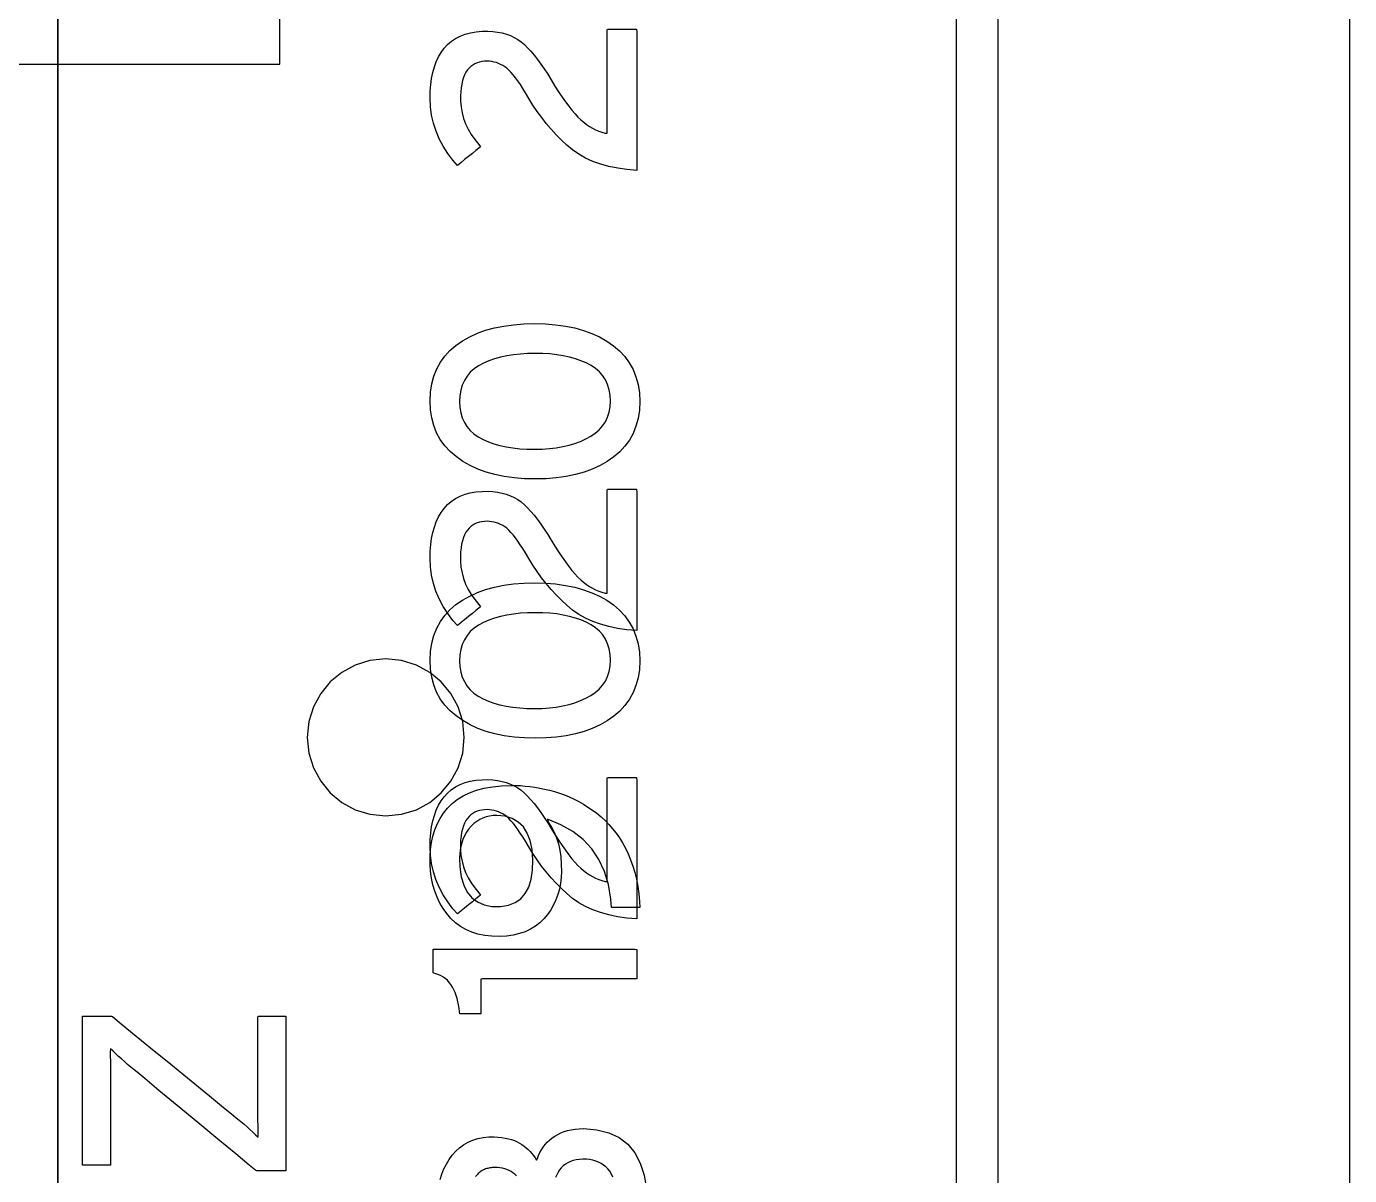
# Model space of a CAD drawing. Extents: x 1 to 47.7, y 0.2 to 33.5.
# Drawn here: x 35.927 to 36.559, y 12.885 to 13.434 of the extents above; entities that cross this region are included whole.
import ezdxf

# ---------------------------------------------------------------- set-up
doc = ezdxf.new("R2010")
doc.units = 0
doc.header["$MEASUREMENT"] = 0
for name, color, linetype in [('1_1__SCREW_TERMINAL_BLOCK_', 7, 'CONTINUOUS'), ('1_2__SCREW_TERMINAL_BLOCK_', 7, 'CONTINUOUS'), ('1_3__CONNECTORIZED_RELAY__', 7, 'CONTINUOUS'), ('1_4__CONNECTORIZED_RELAY__', 7, 'CONTINUOUS'), ('6_0____DWG', 7, 'CONTINUOUS')]:
    doc.layers.add(name, color=color, linetype=linetype)

msp = doc.modelspace()

# ---------------------------------------------------------------- linework, layer by layer
at = {"layer": '1_1__SCREW_TERMINAL_BLOCK_'}
for points in [[(36.39118, 12.06803), (36.39117, 12.21641), (36.39117, 12.3628), (36.39117, 12.50712), (36.39117, 12.64925), (36.39117, 12.7891), (36.39117, 12.92657), (36.39117, 13.06154), (36.39117, 13.19391), (36.39117, 13.32359), (36.39117, 13.45048), (36.39117, 13.51283), (36.39117, 13.57445), (36.39117, 13.63532), (36.39117, 13.69543), (36.39116, 13.75476), (36.39116, 13.81329), (36.39116, 13.87103), (36.39116, 13.92795), (36.39116, 13.98404), (36.39116, 14.03929), (36.39116, 14.09369), (36.39116, 14.14722), (36.39116, 14.19987)], [(36.37117, 14.19592), (36.37117, 14.15241), (36.37117, 14.10799), (36.37117, 14.06269), (36.37117, 14.0165), (36.37117, 13.96944), (36.37117, 13.92153), (36.37117, 13.87277), (36.37117, 13.82319), (36.37117, 13.77278), (36.37117, 13.72156), (36.37117, 13.66955), (36.37117, 13.61675), (36.37117, 13.56318), (36.37117, 13.50886), (36.37117, 13.45378), (36.37117, 13.34143), (36.37117, 13.22624), (36.37117, 13.1083), (36.37118, 12.9877), (36.37118, 12.86454)]]:
    msp.add_lwpolyline(points, dxfattribs=at)
for points in [[(36.16972, 13.16798), (36.17486, 13.16785), (36.17977, 13.16746), (36.18444, 13.16681), (36.18887, 13.1659), (36.19307, 13.16473), (36.19702, 13.1633), (36.20074, 13.16161), (36.20421, 13.15966), (36.20745, 13.15744), (36.21033, 13.15497), (36.21283, 13.15225), (36.21497, 13.14928), (36.21673, 13.14606), (36.21812, 13.1426), (36.21913, 13.13889), (36.21977, 13.13493), (36.22004, 13.13072), (36.21977, 13.12657), (36.21914, 13.12265), (36.21813, 13.11898), (36.21676, 13.11555), (36.21501, 13.11237), (36.2129, 13.10943), (36.21042, 13.10673), (36.20757, 13.10427), (36.20438, 13.10206), (36.20096, 13.10011), (36.19728, 13.09842), (36.19336, 13.09699), (36.18919, 13.09582), (36.18476, 13.09491), (36.18009, 13.09426), (36.17516, 13.09387), (36.16999, 13.09374), (36.16483, 13.09387), (36.15991, 13.09426), (36.15523, 13.09492), (36.15079, 13.09585), (36.14659, 13.09703), (36.14263, 13.09848), (36.13891, 13.10019), (36.13543, 13.10217), (36.13219, 13.10441), (36.1293, 13.10689), (36.12679, 13.10962), (36.12466, 13.11258), (36.12292, 13.11578), (36.12155, 13.11923), (36.12057, 13.12291), (36.11996, 13.12683), (36.11974, 13.131), (36.11998, 13.1352), (36.1206, 13.13915), (36.12159, 13.14285), (36.12295, 13.1463), (36.12468, 13.1495), (36.12678, 13.15244), (36.12924, 13.15514), (36.13208, 13.15759), (36.13527, 13.15978), (36.13871, 13.1617), (36.14239, 13.16336), (36.14633, 13.16477), (36.15051, 13.16593), (36.15494, 13.16683), (36.15962, 13.16747), (36.16454, 13.16785)], [(36.16999, 13.15375), (36.16637, 13.15368), (36.1629, 13.15346), (36.15959, 13.1531), (36.15643, 13.15259), (36.15342, 13.15194), (36.15057, 13.15113), (36.14787, 13.15019), (36.14532, 13.14909), (36.14294, 13.14783), (36.14083, 13.14637), (36.139, 13.14472), (36.13745, 13.14287), (36.13617, 13.14082), (36.13518, 13.13859), (36.13445, 13.13616), (36.13401, 13.13354), (36.13384, 13.13072), (36.13401, 13.12796), (36.13445, 13.12538), (36.13516, 13.12299), (36.13615, 13.12079), (36.13741, 13.11878), (36.13894, 13.11695), (36.14074, 13.11532), (36.14282, 13.11388), (36.14515, 13.11261), (36.14765, 13.1115), (36.15031, 13.11053), (36.15314, 13.10972), (36.15613, 13.10906), (36.15928, 13.10856), (36.1626, 13.10821), (36.16608, 13.10801), (36.16972, 13.10796), (36.17332, 13.10804), (36.17676, 13.10827), (36.18005, 13.10865), (36.18318, 13.10919), (36.18616, 13.10988), (36.18897, 13.11072), (36.19164, 13.11171), (36.19414, 13.11286), (36.19653, 13.11414), (36.19871, 13.1156), (36.2006, 13.11725), (36.2022, 13.11907), (36.20352, 13.12109), (36.20456, 13.12329), (36.2053, 13.12567), (36.20576, 13.12824), (36.20593, 13.131), (36.20576, 13.13381), (36.20531, 13.13642), (36.20457, 13.13884), (36.20356, 13.14106), (36.20226, 13.14309), (36.20067, 13.14491), (36.1988, 13.14655), (36.19666, 13.14798), (36.1943, 13.14921), (36.19182, 13.15028), (36.18918, 13.1512), (36.18638, 13.15198), (36.18342, 13.15262), (36.1803, 13.15312), (36.17702, 13.15347), (36.17359, 13.15368)], [(36.21848, 13.00741), (36.21382, 13.00781), (36.2094, 13.00844), (36.20521, 13.00931), (36.20126, 13.01042), (36.19756, 13.01177), (36.19409, 13.01335), (36.19085, 13.01516), (36.18786, 13.01722), (36.18511, 13.0195), (36.18251, 13.02194), (36.18002, 13.02448), (36.17761, 13.02711), (36.1753, 13.02985), (36.17308, 13.03269), (36.17095, 13.03563), (36.16892, 13.03867), (36.16698, 13.04182), (36.16537, 13.04456), (36.16411, 13.04659), (36.16289, 13.04846), (36.16171, 13.05017), (36.16057, 13.05171), (36.15947, 13.0531), (36.15841, 13.05432), (36.1574, 13.05538), (36.15642, 13.05628), (36.15546, 13.05699), (36.15448, 13.0576), (36.15348, 13.05813), (36.15247, 13.05858), (36.15143, 13.05895), (36.15038, 13.05924), (36.14932, 13.05945), (36.14823, 13.05958), (36.14712, 13.05962), (36.14582, 13.05958), (36.14456, 13.05944), (36.14336, 13.05918), (36.14223, 13.05883), (36.14117, 13.05836), (36.14018, 13.05779), (36.13926, 13.05712), (36.13841, 13.05634), (36.13762, 13.05545), (36.13689, 13.05439), (36.13625, 13.05319), (36.13569, 13.05184), (36.13523, 13.05036), (36.13485, 13.04873), (36.13457, 13.04696), (36.13437, 13.04505), (36.13427, 13.043), (36.13428, 13.04059), (36.13454, 13.03775), (36.13504, 13.03498), (36.13578, 13.03228), (36.13675, 13.02965), (36.13796, 13.02709), (36.13941, 13.02461), (36.1411, 13.0222), (36.14303, 13.01986), (36.14383, 13.01874), (36.14304, 13.01809), (36.14169, 13.01699), (36.13998, 13.0156), (36.13811, 13.01408), (36.13627, 13.01258), (36.13466, 13.01127), (36.13348, 13.01031), (36.13291, 13.00985), (36.13071, 13.0123), (36.12819, 13.01559), (36.126, 13.01899), (36.12414, 13.02252), (36.1226, 13.02617), (36.1214, 13.02995), (36.12051, 13.03384), (36.11996, 13.03786), (36.11974, 13.04201), (36.11982, 13.04532), (36.12007, 13.04847), (36.12048, 13.05144), (36.12106, 13.05426), (36.12181, 13.0569), (36.12272, 13.05938), (36.12379, 13.06169), (36.12503, 13.06384), (36.12645, 13.06581), (36.1281, 13.06758), (36.12992, 13.06914), (36.13192, 13.07048), (36.1341, 13.07161), (36.13646, 13.07252), (36.13899, 13.07321), (36.14171, 13.07368), (36.1446, 13.07394), (36.14737, 13.07397), (36.14974, 13.07384), (36.152, 13.07356), (36.15416, 13.07314), (36.1562, 13.07257), (36.15813, 13.07186), (36.15996, 13.07101), (36.16167, 13.07002), (36.16328, 13.06888), (36.16481, 13.06755), (36.16634, 13.06604), (36.1679, 13.06435), (36.16948, 13.0625), (36.17107, 13.06047), (36.17269, 13.05828), (36.17433, 13.05591), (36.17598, 13.05338), (36.17766, 13.05067), (36.17943, 13.04777), (36.18116, 13.04504), (36.18284, 13.04252), (36.18447, 13.0402), (36.18604, 13.03808), (36.18755, 13.03616), (36.18901, 13.03445), (36.19042, 13.03295), (36.19177, 13.03164), (36.19315, 13.03048), (36.19454, 13.02942), (36.19595, 13.02847), (36.19739, 13.02763), (36.19885, 13.02689), (36.20033, 13.02625), (36.20183, 13.02573), (36.20335, 13.0253), (36.20437, 13.02529), (36.20437, 13.02818), (36.20437, 13.03378), (36.20437, 13.04119), (36.20437, 13.04954), (36.20437, 13.05794), (36.20437, 13.0655), (36.20437, 13.07134), (36.20437, 13.07458), (36.20454, 13.07495), (36.20554, 13.07495), (36.20726, 13.07495), (36.20944, 13.07495), (36.21183, 13.07495), (36.21417, 13.07495), (36.21622, 13.07495), (36.21773, 13.07495), (36.21845, 13.07495), (36.21848, 13.07345), (36.21848, 13.06776), (36.21848, 13.05894), (36.21848, 13.04819), (36.21848, 13.0367), (36.21848, 13.02568), (36.21848, 13.01633), (36.21848, 13.00984)]]:
    msp.add_lwpolyline(points, close=True, dxfattribs=at)
at = {"layer": '1_2__SCREW_TERMINAL_BLOCK_'}
for points in [[(35.94187, 12.44902), (35.94187, 15.08261)], [(36.39118, 12.06803), (36.39117, 12.21641), (36.39117, 12.3628), (36.39117, 12.50712), (36.39117, 12.64925), (36.39117, 12.7891), (36.39117, 12.92657), (36.39117, 13.06154), (36.39117, 13.19391), (36.39117, 13.32359), (36.39117, 13.45048), (36.39117, 13.51283), (36.39117, 13.57445), (36.39117, 13.63532), (36.39117, 13.69543), (36.39116, 13.75476), (36.39116, 13.81329), (36.39116, 13.87103), (36.39116, 13.92795), (36.39116, 13.98404), (36.39116, 14.03929), (36.39116, 14.09369), (36.39116, 14.14722), (36.39116, 14.19987)], [(36.37117, 14.19592), (36.37117, 14.15241), (36.37117, 14.10799), (36.37117, 14.06269), (36.37117, 14.0165), (36.37117, 13.96944), (36.37117, 13.92153), (36.37117, 13.87277), (36.37117, 13.82319), (36.37117, 13.77278), (36.37117, 13.72156), (36.37117, 13.66955), (36.37117, 13.61675), (36.37117, 13.56318), (36.37117, 13.50886), (36.37117, 13.45378), (36.37117, 13.34143), (36.37117, 13.22624), (36.37117, 13.1083), (36.37118, 12.9877), (36.37118, 12.86454)]]:
    msp.add_lwpolyline(points, dxfattribs=at)
for points in [[(36.21849, 13.36506), (36.21383, 13.36546), (36.20941, 13.3661), (36.20522, 13.36698), (36.20128, 13.36808), (36.19757, 13.36943), (36.1941, 13.37101), (36.19087, 13.37282), (36.18787, 13.37487), (36.18512, 13.37716), (36.18253, 13.37959), (36.18003, 13.38213), (36.17762, 13.38477), (36.17531, 13.38751), (36.17309, 13.39035), (36.17097, 13.3933), (36.16894, 13.39634), (36.167, 13.39948), (36.16539, 13.40223), (36.16412, 13.40426), (36.1629, 13.40613), (36.16172, 13.40783), (36.16058, 13.40938), (36.15949, 13.41076), (36.15843, 13.41198), (36.15741, 13.41304), (36.15643, 13.41394), (36.15547, 13.41465), (36.15449, 13.41526), (36.15349, 13.41579), (36.15248, 13.41624), (36.15145, 13.4166), (36.1504, 13.41689), (36.14933, 13.4171), (36.14824, 13.41723), (36.14714, 13.41728), (36.14583, 13.41724), (36.14457, 13.41709), (36.14337, 13.41684), (36.14224, 13.41648), (36.14119, 13.41601), (36.1402, 13.41545), (36.13927, 13.41477), (36.13842, 13.41399), (36.13764, 13.4131), (36.1369, 13.41204), (36.13626, 13.41084), (36.13571, 13.4095), (36.13524, 13.40801), (36.13487, 13.40639), (36.13458, 13.40462), (36.13439, 13.40271), (36.13428, 13.40067), (36.1343, 13.39826), (36.13456, 13.39541), (36.13505, 13.39264), (36.13579, 13.38994), (36.13676, 13.38731), (36.13798, 13.38475), (36.13943, 13.38227), (36.14112, 13.37985), (36.14304, 13.37751), (36.14385, 13.37639), (36.14306, 13.37574), (36.14171, 13.37465), (36.14, 13.37326), (36.13813, 13.37174), (36.13629, 13.37025), (36.13468, 13.36894), (36.13349, 13.36797), (36.13293, 13.36752), (36.13072, 13.36997), (36.12821, 13.37325), (36.12602, 13.37665), (36.12415, 13.38018), (36.12262, 13.38384), (36.12141, 13.38761), (36.12053, 13.39151), (36.11998, 13.39553), (36.11975, 13.39967), (36.11983, 13.40298), (36.12008, 13.40613), (36.1205, 13.4091), (36.12108, 13.41192), (36.12182, 13.41456), (36.12273, 13.41704), (36.12381, 13.41935), (36.12505, 13.42149), (36.12647, 13.42347), (36.12811, 13.42524), (36.12993, 13.4268), (36.13194, 13.42814), (36.13412, 13.42927), (36.13647, 13.43018), (36.13901, 13.43087), (36.14172, 13.43134), (36.14461, 13.4316), (36.14738, 13.43164), (36.14976, 13.4315), (36.15202, 13.43123), (36.15417, 13.4308), (36.15621, 13.43024), (36.15815, 13.42953), (36.15997, 13.42868), (36.16169, 13.42768), (36.16329, 13.42654), (36.16482, 13.42522), (36.16636, 13.4237), (36.16792, 13.42202), (36.16949, 13.42016), (36.17109, 13.41814), (36.1727, 13.41594), (36.17434, 13.41357), (36.17599, 13.41103), (36.17767, 13.40832), (36.17944, 13.40542), (36.18118, 13.40269), (36.18285, 13.40017), (36.18448, 13.39785), (36.18605, 13.39574), (36.18756, 13.39382), (36.18903, 13.39211), (36.19043, 13.3906), (36.19179, 13.3893), (36.19316, 13.38814), (36.19455, 13.38708), (36.19597, 13.38613), (36.19741, 13.38529), (36.19886, 13.38455), (36.20034, 13.38391), (36.20184, 13.38339), (36.20336, 13.38297), (36.20439, 13.38295), (36.20439, 13.38585), (36.20439, 13.39144), (36.20439, 13.39885), (36.20439, 13.4072), (36.20439, 13.4156), (36.20439, 13.42316), (36.20439, 13.429), (36.20439, 13.43223), (36.20455, 13.4326), (36.20556, 13.4326), (36.20728, 13.4326), (36.20945, 13.4326), (36.21184, 13.4326), (36.21419, 13.4326), (36.21624, 13.4326), (36.21775, 13.4326), (36.21847, 13.4326), (36.21849, 13.43111), (36.21849, 13.42541), (36.21849, 13.41659), (36.21849, 13.40584), (36.21849, 13.39435), (36.21849, 13.38333), (36.21849, 13.37398), (36.21849, 13.36749)], [(36.16972, 13.29188), (36.17486, 13.29175), (36.17977, 13.29136), (36.18444, 13.29071), (36.18887, 13.2898), (36.19307, 13.28863), (36.19702, 13.2872), (36.20074, 13.28551), (36.20421, 13.28356), (36.20745, 13.28134), (36.21033, 13.27887), (36.21283, 13.27615), (36.21497, 13.27318), (36.21673, 13.26997), (36.21812, 13.2665), (36.21913, 13.26279), (36.21977, 13.25883), (36.22004, 13.25463), (36.21977, 13.25047), (36.21914, 13.24655), (36.21813, 13.24288), (36.21676, 13.23945), (36.21501, 13.23626), (36.2129, 13.23332), (36.21042, 13.23062), (36.20757, 13.22817), (36.20438, 13.22596), (36.20096, 13.22401), (36.19728, 13.22232), (36.19336, 13.22089), (36.18919, 13.21972), (36.18476, 13.21881), (36.18009, 13.21816), (36.17516, 13.21777), (36.16999, 13.21764), (36.16483, 13.21777), (36.15991, 13.21816), (36.15523, 13.21882), (36.15079, 13.21975), (36.14659, 13.22093), (36.14263, 13.22238), (36.13891, 13.2241), (36.13543, 13.22607), (36.13219, 13.22831), (36.1293, 13.2308), (36.12679, 13.23352), (36.12466, 13.23648), (36.12292, 13.23968), (36.12155, 13.24313), (36.12057, 13.24681), (36.11996, 13.25073), (36.11974, 13.2549), (36.11998, 13.2591), (36.1206, 13.26305), (36.12159, 13.26675), (36.12295, 13.2702), (36.12468, 13.2734), (36.12678, 13.27634), (36.12924, 13.27904), (36.13208, 13.28149), (36.13527, 13.28368), (36.13871, 13.2856), (36.14239, 13.28727), (36.14633, 13.28868), (36.15051, 13.28983), (36.15494, 13.29073), (36.15962, 13.29137), (36.16454, 13.29176)], [(36.16999, 13.27766), (36.16637, 13.27758), (36.1629, 13.27736), (36.15959, 13.277), (36.15643, 13.27649), (36.15342, 13.27584), (36.15057, 13.27504), (36.14787, 13.27409), (36.14532, 13.27299), (36.14294, 13.27173), (36.14083, 13.27027), (36.139, 13.26862), (36.13745, 13.26677), (36.13617, 13.26472), (36.13518, 13.26249), (36.13445, 13.26006), (36.13401, 13.25744), (36.13384, 13.25463), (36.13401, 13.25186), (36.13445, 13.24928), (36.13516, 13.24689), (36.13615, 13.24469), (36.13741, 13.24268), (36.13894, 13.24086), (36.14074, 13.23922), (36.14282, 13.23778), (36.14515, 13.23651), (36.14765, 13.2354), (36.15031, 13.23443), (36.15314, 13.23362), (36.15613, 13.23296), (36.15928, 13.23246), (36.1626, 13.23211), (36.16608, 13.23191), (36.16972, 13.23187), (36.17332, 13.23194), (36.17676, 13.23217), (36.18005, 13.23255), (36.18318, 13.23309), (36.18616, 13.23378), (36.18897, 13.23462), (36.19164, 13.23561), (36.19414, 13.23676), (36.19653, 13.23805), (36.19871, 13.2395), (36.2006, 13.24115), (36.2022, 13.24298), (36.20352, 13.24499), (36.20456, 13.24719), (36.2053, 13.24957), (36.20576, 13.25214), (36.20593, 13.2549), (36.20576, 13.25771), (36.20531, 13.26032), (36.20457, 13.26274), (36.20356, 13.26496), (36.20226, 13.26699), (36.20067, 13.26882), (36.1988, 13.27045), (36.19666, 13.27188), (36.1943, 13.27311), (36.19182, 13.27418), (36.18918, 13.2751), (36.18638, 13.27588), (36.18342, 13.27652), (36.1803, 13.27702), (36.17702, 13.27737), (36.17359, 13.27758)], [(36.21848, 13.1452), (36.21382, 13.1456), (36.2094, 13.14623), (36.20521, 13.1471), (36.20126, 13.14821), (36.19756, 13.14956), (36.19409, 13.15114), (36.19085, 13.15295), (36.18786, 13.15501), (36.18511, 13.15729), (36.18251, 13.15973), (36.18002, 13.16227), (36.17761, 13.1649), (36.1753, 13.16764), (36.17308, 13.17048), (36.17095, 13.17342), (36.16892, 13.17646), (36.16698, 13.17961), (36.16537, 13.18235), (36.16411, 13.18438), (36.16289, 13.18625), (36.16171, 13.18796), (36.16057, 13.1895), (36.15947, 13.19089), (36.15841, 13.19211), (36.1574, 13.19317), (36.15642, 13.19407), (36.15546, 13.19478), (36.15448, 13.19539), (36.15348, 13.19592), (36.15247, 13.19637), (36.15143, 13.19674), (36.15038, 13.19703), (36.14932, 13.19724), (36.14823, 13.19737), (36.14712, 13.19741), (36.14582, 13.19737), (36.14456, 13.19723), (36.14336, 13.19697), (36.14223, 13.19662), (36.14117, 13.19615), (36.14018, 13.19558), (36.13926, 13.19491), (36.13841, 13.19413), (36.13762, 13.19324), (36.13689, 13.19218), (36.13625, 13.19098), (36.13569, 13.18963), (36.13523, 13.18815), (36.13485, 13.18652), (36.13457, 13.18475), (36.13437, 13.18284), (36.13427, 13.18079), (36.13428, 13.17839), (36.13454, 13.17554), (36.13504, 13.17277), (36.13578, 13.17007), (36.13675, 13.16744), (36.13796, 13.16488), (36.13941, 13.1624), (36.1411, 13.15999), (36.14303, 13.15765), (36.14383, 13.15653), (36.14304, 13.15588), (36.14169, 13.15478), (36.13998, 13.15339), (36.13811, 13.15187), (36.13627, 13.15037), (36.13466, 13.14906), (36.13348, 13.1481), (36.13291, 13.14764), (36.13071, 13.15009), (36.12819, 13.15338), (36.126, 13.15678), (36.12414, 13.16031), (36.1226, 13.16396), (36.1214, 13.16774), (36.12051, 13.17163), (36.11996, 13.17565), (36.11974, 13.1798), (36.11982, 13.18311), (36.12007, 13.18626), (36.12048, 13.18924), (36.12106, 13.19205), (36.12181, 13.19469), (36.12272, 13.19717), (36.12379, 13.19948), (36.12503, 13.20163), (36.12645, 13.2036), (36.1281, 13.20538), (36.12992, 13.20693), (36.13192, 13.20827), (36.1341, 13.2094), (36.13646, 13.21031), (36.13899, 13.211), (36.14171, 13.21147), (36.1446, 13.21173), (36.14737, 13.21176), (36.14974, 13.21163), (36.152, 13.21135), (36.15416, 13.21093), (36.1562, 13.21036), (36.15813, 13.20965), (36.15996, 13.2088), (36.16167, 13.20781), (36.16328, 13.20667), (36.16481, 13.20534), (36.16634, 13.20383), (36.1679, 13.20214), (36.16948, 13.20029), (36.17107, 13.19826), (36.17269, 13.19607), (36.17433, 13.1937), (36.17598, 13.19117), (36.17766, 13.18846), (36.17943, 13.18556), (36.18116, 13.18283), (36.18284, 13.18031), (36.18447, 13.17799), (36.18604, 13.17587), (36.18755, 13.17395), (36.18901, 13.17224), (36.19042, 13.17074), (36.19177, 13.16943), (36.19315, 13.16827), (36.19454, 13.16721), (36.19595, 13.16626), (36.19739, 13.16542), (36.19885, 13.16468), (36.20033, 13.16404), (36.20183, 13.16352), (36.20335, 13.16309), (36.20437, 13.16308), (36.20437, 13.16597), (36.20437, 13.17157), (36.20437, 13.17898), (36.20437, 13.18733), (36.20437, 13.19572), (36.20437, 13.20328), (36.20437, 13.20912), (36.20437, 13.21236), (36.20454, 13.21273), (36.20554, 13.21273), (36.20726, 13.21273), (36.20944, 13.21273), (36.21183, 13.21273), (36.21417, 13.21273), (36.21622, 13.21273), (36.21773, 13.21273), (36.21845, 13.21273), (36.21848, 13.21123), (36.21848, 13.20554), (36.21848, 13.19672), (36.21848, 13.18597), (36.21848, 13.17449), (36.21848, 13.16347), (36.21848, 13.15412), (36.21848, 13.14763)], [(36.15849, 13.07123), (36.16071, 13.0712), (36.16296, 13.07109), (36.16522, 13.07091), (36.16751, 13.07066), (36.16981, 13.07034), (36.17214, 13.06994), (36.17448, 13.06948), (36.17685, 13.06895), (36.17923, 13.06832), (36.18161, 13.06756), (36.18395, 13.0667), (36.18627, 13.06574), (36.18855, 13.06467), (36.19081, 13.06351), (36.19303, 13.06225), (36.19522, 13.06088), (36.19739, 13.05941), (36.19949, 13.05787), (36.2015, 13.05622), (36.20342, 13.05444), (36.20525, 13.05254), (36.207, 13.05052), (36.20865, 13.04836), (36.21022, 13.04609), (36.2117, 13.04369), (36.21309, 13.04116), (36.2144, 13.03847), (36.21558, 13.03565), (36.21663, 13.03268), (36.21754, 13.02957), (36.21832, 13.02633), (36.21896, 13.02295), (36.21947, 13.01943), (36.21984, 13.01577), (36.22001, 13.01286), (36.21929, 13.01286), (36.21779, 13.01286), (36.21577, 13.01286), (36.21346, 13.01286), (36.21113, 13.01286), (36.20901, 13.01286), (36.20737, 13.01286), (36.20645, 13.01286), (36.20607, 13.01685), (36.20498, 13.02379), (36.20311, 13.03011), (36.20048, 13.03581), (36.19708, 13.04089), (36.19291, 13.04535), (36.18798, 13.04919), (36.18227, 13.05241), (36.1758, 13.05501), (36.1762, 13.05358), (36.17774, 13.05131), (36.17907, 13.04885), (36.18018, 13.0462), (36.18107, 13.04335), (36.18176, 13.04031), (36.18223, 13.03707), (36.18248, 13.03365), (36.18253, 13.03014), (36.1824, 13.02721), (36.18207, 13.02439), (36.18154, 13.02167), (36.18082, 13.01905), (36.17989, 13.01652), (36.17876, 13.0141), (36.17744, 13.01178), (36.17591, 13.00956), (36.17419, 13.00745), (36.17225, 13.00555), (36.17011, 13.0039), (36.16776, 13.00248), (36.1652, 13.00131), (36.16244, 13.00037), (36.15947, 12.99968), (36.15628, 12.99923), (36.1529, 12.99902), (36.1493, 12.99912), (36.14588, 12.9995), (36.14266, 13.00016), (36.13965, 13.0011), (36.13686, 13.00232), (36.13428, 13.00381), (36.13191, 13.00559), (36.12975, 13.00764), (36.1278, 13.00996), (36.12604, 13.0124), (36.12449, 13.015), (36.12316, 13.01773), (36.12205, 13.02062), (36.12116, 13.02365), (36.12048, 13.02683), (36.12002, 13.03016), (36.11978, 13.03363), (36.11976, 13.0372), (36.11997, 13.0406), (36.12042, 13.04386), (36.12111, 13.04696), (36.12204, 13.04992), (36.1232, 13.05274), (36.12461, 13.0554), (36.12626, 13.05792), (36.12814, 13.06028), (36.1303, 13.06251), (36.13277, 13.0645), (36.13554, 13.06624), (36.13861, 13.06771), (36.14198, 13.06893), (36.14565, 13.06989), (36.14963, 13.0706), (36.15391, 13.07105)], [(36.15168, 13.05686), (36.1499, 13.05678), (36.14819, 13.05654), (36.14656, 13.05614), (36.14499, 13.05558), (36.14349, 13.05486), (36.14205, 13.05398), (36.14069, 13.05294), (36.1394, 13.05173), (36.13819, 13.05037), (36.13712, 13.04885), (36.1362, 13.04717), (36.13543, 13.04533), (36.13482, 13.04332), (36.13435, 13.04116), (36.13403, 13.03884), (36.13387, 13.03636), (36.13399, 13.03222), (36.13466, 13.02758), (36.13583, 13.02359), (36.13751, 13.02025), (36.1397, 13.01756), (36.1424, 13.01552), (36.14562, 13.01413), (36.14934, 13.01339), (36.15345, 13.01333), (36.15717, 13.01395), (36.16038, 13.01519), (36.16308, 13.01705), (36.16525, 13.01954), (36.16692, 13.02265), (36.16807, 13.02638), (36.1687, 13.03073), (36.16883, 13.03571), (36.16847, 13.04058), (36.1676, 13.04482), (36.16623, 13.04842), (36.16434, 13.05138), (36.16194, 13.05371), (36.15903, 13.05539), (36.15561, 13.05644)], [(36.21848, 12.97879), (36.21563, 12.97879), (36.20804, 12.97879), (36.19718, 12.97879), (36.1845, 12.97879), (36.17145, 12.97879), (36.1595, 12.97879), (36.15009, 12.97879), (36.14469, 12.97879), (36.14395, 12.97862), (36.14395, 12.97741), (36.14395, 12.9753), (36.14395, 12.97263), (36.14395, 12.9697), (36.14395, 12.96686), (36.14395, 12.96443), (36.14395, 12.96273), (36.14395, 12.96209), (36.14356, 12.96209), (36.14254, 12.96209), (36.14108, 12.96209), (36.13937, 12.96209), (36.13761, 12.96209), (36.13601, 12.96209), (36.13474, 12.96209), (36.13401, 12.96209), (36.13384, 12.96296), (36.13364, 12.96465), (36.13338, 12.96628), (36.13306, 12.96785), (36.13267, 12.96937), (36.13221, 12.97082), (36.13169, 12.97222), (36.1311, 12.97356), (36.13045, 12.97484), (36.12975, 12.97603), (36.12894, 12.9771), (36.12804, 12.97807), (36.12704, 12.97894), (36.12593, 12.97969), (36.12473, 12.98034), (36.12343, 12.98088), (36.12203, 12.98131), (36.1213, 12.9816), (36.1213, 12.98243), (36.1213, 12.98387), (36.1213, 12.9857), (36.1213, 12.98769), (36.1213, 12.98963), (36.1213, 12.9913), (36.1213, 12.99246), (36.1213, 12.99289), (36.12502, 12.99289), (36.13491, 12.99289), (36.14907, 12.99289), (36.16561, 12.99289), (36.18262, 12.99289), (36.1982, 12.99289), (36.21047, 12.99289), (36.21751, 12.99289), (36.21848, 12.99275), (36.21848, 12.99173), (36.21848, 12.98995), (36.21848, 12.98769), (36.21848, 12.98522), (36.21848, 12.98282), (36.21848, 12.98076), (36.21848, 12.97933)]]:
    msp.add_lwpolyline(points, close=True, dxfattribs=at)
at = {"layer": '1_3__CONNECTORIZED_RELAY__'}
for points in [[(36.37117, 14.23715), (36.37117, 14.16938), (36.37117, 14.09942), (36.37117, 14.02732), (36.37117, 13.95313), (36.37117, 13.87688), (36.37117, 13.79863), (36.37117, 13.71842), (36.37117, 13.63629), (36.37117, 13.5523), (36.37117, 13.46648), (36.37117, 13.37888), (36.37117, 13.28955), (36.37117, 13.19854), (36.37117, 13.10588), (36.37118, 13.01162), (36.37118, 12.91582), (36.37118, 12.81851)], [(36.39118, 12.10117), (36.39117, 12.24911), (36.39117, 12.39506), (36.39117, 12.5389), (36.39117, 12.68053), (36.39117, 12.81986), (36.39117, 12.95678), (36.39117, 13.09118), (36.39117, 13.22297), (36.39117, 13.35204), (36.39117, 13.47828), (36.39117, 13.54031), (36.39117, 13.6016), (36.39117, 13.66213), (36.39117, 13.72189), (36.39116, 13.78087), (36.39116, 13.83905), (36.39116, 13.89643), (36.39116, 13.95298), (36.39116, 14.0087), (36.39116, 14.06358), (36.39116, 14.11759), (36.39116, 14.17073), (36.39116, 14.22298)], [(34.96791, 13.41591), (35.30794, 13.41591), (35.30794, 13.2309), (35.7079, 13.2309), (35.7079, 13.41591), (36.04793, 13.41591), (36.04793, 13.96574), (35.7079, 13.96574), (35.7079, 14.15074), (35.30794, 14.15074), (35.30794, 13.96574), (34.96791, 13.96574), (34.96791, 13.41591)], [(36.12461, 12.88293), (36.12542, 12.88548), (36.12639, 12.88792), (36.12754, 12.89024), (36.12886, 12.89244), (36.13036, 12.89453), (36.13202, 12.89641), (36.13384, 12.89807), (36.13581, 12.89949), (36.13793, 12.90069), (36.14019, 12.90167), (36.14261, 12.90241), (36.14518, 12.90293), (36.1479, 12.90322), (36.15035, 12.90325), (36.1522, 12.90314), (36.15396, 12.90295), (36.15563, 12.90269), (36.1572, 12.90236), (36.15868, 12.90196), (36.16006, 12.90148), (36.16135, 12.90093), (36.16254, 12.9003), (36.16365, 12.89959), (36.16471, 12.89882), (36.16572, 12.898), (36.16667, 12.89714), (36.16756, 12.89623), (36.1684, 12.89528), (36.16918, 12.89428), (36.16991, 12.89324), (36.17058, 12.89215), (36.17108, 12.89293), (36.17162, 12.8944), (36.17225, 12.8958), (36.17298, 12.89713), (36.17381, 12.89839), (36.17473, 12.89958), (36.17576, 12.9007), (36.17688, 12.90175), (36.17811, 12.90273), (36.1794, 12.90363), (36.18078, 12.90444), (36.18225, 12.90514), (36.18381, 12.90574), (36.18547, 12.90623), (36.18722, 12.90663), (36.18905, 12.90692), (36.19099, 12.9071), (36.19301, 12.90719), (36.19945, 12.90663), (36.20513, 12.9052), (36.21004, 12.9029), (36.21418, 12.89973), (36.21756, 12.89568), (36.22018, 12.89076), (36.22203, 12.88497), (36.22311, 12.8783)], [(36.20716, 12.884), (36.20645, 12.88548), (36.20564, 12.8868), (36.20471, 12.88795), (36.20373, 12.88893), (36.20266, 12.8898), (36.20151, 12.89054), (36.20027, 12.89117), (36.19894, 12.89169), (36.19752, 12.89208), (36.19602, 12.89236), (36.19444, 12.89252), (36.19276, 12.89256), (36.19112, 12.89245), (36.18959, 12.89224), (36.18815, 12.8919), (36.18681, 12.89146), (36.18557, 12.8909), (36.18444, 12.89022), (36.1834, 12.88944), (36.18246, 12.88853), (36.18164, 12.88751), (36.18093, 12.88639), (36.1803, 12.88519), (36.17977, 12.88391)], [(36.16114, 12.88462), (36.16028, 12.88542), (36.15939, 12.8861), (36.15847, 12.8867), (36.15749, 12.88723), (36.15648, 12.88766), (36.15542, 12.88802), (36.15432, 12.8883), (36.15318, 12.88849), (36.15199, 12.8886), (36.15086, 12.88863), (36.15038, 12.88862), (36.14989, 12.88859), (36.1494, 12.88855), (36.1489, 12.88849), (36.14839, 12.88841), (36.14787, 12.88832), (36.14735, 12.88821), (36.14682, 12.88808), (36.14628, 12.88792), (36.14575, 12.88769), (36.14523, 12.88743), (36.14473, 12.88714), (36.14423, 12.88683), (36.14375, 12.88648), (36.14328, 12.88611), (36.14282, 12.88571), (36.14238, 12.88528), (36.14193, 12.88482), (36.14147, 12.88433)]]:
    msp.add_lwpolyline(points, dxfattribs=at)
for points in [[(36.09861, 13.05664), (36.10617, 13.0574), (36.11321, 13.05959), (36.11958, 13.06305), (36.12514, 13.06763), (36.12972, 13.07318), (36.13317, 13.07956), (36.13536, 13.0866), (36.13612, 13.09416), (36.13536, 13.10171), (36.13317, 13.10875), (36.12972, 13.11511), (36.12514, 13.12066), (36.11958, 13.12524), (36.11321, 13.1287), (36.10617, 13.13088), (36.09861, 13.13165), (36.09105, 13.13088), (36.08402, 13.1287), (36.07765, 13.12524), (36.0721, 13.12066), (36.06752, 13.11511), (36.06406, 13.10875), (36.06188, 13.10171), (36.06112, 13.09416), (36.06188, 13.0866), (36.06406, 13.07956), (36.06752, 13.07318), (36.0721, 13.06763), (36.07765, 13.06305), (36.08402, 13.05959), (36.09105, 13.0574)], [(36.05089, 12.887), (36.05037, 12.887), (36.04899, 12.887), (36.04701, 12.887), (36.04467, 12.887), (36.04225, 12.887), (36.03998, 12.887), (36.03815, 12.887), (36.03699, 12.887), (36.03654, 12.88715), (36.03334, 12.8898), (36.02695, 12.89509), (36.0184, 12.90216), (36.00873, 12.91016), (35.999, 12.91821), (35.99023, 12.92547), (35.98346, 12.93107), (35.97975, 12.93414), (35.97841, 12.93525), (35.97681, 12.93659), (35.97526, 12.93791), (35.97377, 12.9392), (35.97232, 12.94047), (35.97092, 12.94172), (35.96958, 12.94293), (35.96828, 12.94413), (35.96704, 12.9453), (35.96691, 12.94377), (35.96697, 12.94173), (35.96701, 12.93962), (35.96705, 12.93744), (35.96708, 12.93519), (35.96711, 12.93287), (35.96712, 12.93048), (35.96713, 12.92803), (35.96714, 12.92583), (35.96714, 12.92416), (35.96714, 12.92039), (35.96714, 12.91517), (35.96714, 12.90915), (35.96714, 12.903), (35.96714, 12.89735), (35.96714, 12.89288), (35.96714, 12.89023), (35.96704, 12.88978), (35.96617, 12.88978), (35.96459, 12.88978), (35.96254, 12.88978), (35.96026, 12.88978), (35.958, 12.88978), (35.956, 12.88978), (35.9545, 12.88978), (35.95375, 12.88978), (35.95371, 12.89114), (35.95371, 12.89695), (35.95371, 12.90617), (35.95371, 12.91751), (35.95371, 12.92968), (35.95371, 12.94139), (35.95371, 12.95134), (35.95371, 12.95826), (35.95371, 12.96086), (35.95422, 12.96086), (35.9556, 12.96086), (35.95758, 12.96086), (35.9599, 12.96086), (35.96232, 12.96086), (35.96457, 12.96086), (35.9664, 12.96086), (35.96756, 12.96086), (35.96801, 12.96071), (35.97121, 12.95809), (35.97761, 12.95286), (35.98616, 12.94587), (35.99584, 12.93797), (36.00558, 12.93), (36.01436, 12.92283), (36.02113, 12.9173), (36.02485, 12.91426), (36.0262, 12.91316), (36.02781, 12.91184), (36.02936, 12.91054), (36.03087, 12.90926), (36.03231, 12.90799), (36.03371, 12.90674), (36.03505, 12.90551), (36.03633, 12.9043), (36.03756, 12.90311), (36.03768, 12.90463), (36.03763, 12.90668), (36.03759, 12.90878), (36.03755, 12.91096), (36.03752, 12.91321), (36.03749, 12.91553), (36.03747, 12.91792), (36.03746, 12.92038), (36.03746, 12.92257), (36.03746, 12.92434), (36.03746, 12.92835), (36.03746, 12.9339), (36.03746, 12.94029), (36.03746, 12.94682), (36.03746, 12.95282), (36.03746, 12.95757), (36.03746, 12.96038), (36.03756, 12.96086), (36.03843, 12.96086), (36.04001, 12.96086), (36.04206, 12.96086), (36.04434, 12.96086), (36.0466, 12.96086), (36.0486, 12.96086), (36.0501, 12.96086), (36.05085, 12.96086), (36.05089, 12.95945), (36.05089, 12.95341), (36.05089, 12.94382), (36.05089, 12.93204), (36.05089, 12.9194), (36.05089, 12.90724), (36.05089, 12.89689), (36.05089, 12.8897)]]:
    msp.add_lwpolyline(points, close=True, dxfattribs=at)
at = {"layer": '1_4__CONNECTORIZED_RELAY__'}
for points in [[(35.94187, 14.49831), (35.94187, 14.08985), (35.94187, 13.64823), (35.94187, 13.21854), (35.94187, 12.8459)], [(36.39118, 12.17539), (36.39117, 12.3264), (36.39117, 12.47523), (36.39117, 12.62179), (36.39117, 12.76596), (36.39117, 12.90762), (36.39117, 13.04667), (36.39117, 13.18298), (36.39117, 13.31646), (36.39117, 13.3821), (36.39117, 13.44699), (36.39117, 13.51111), (36.39117, 13.57445), (36.39117, 13.637), (36.39117, 13.69875), (36.39116, 13.75967), (36.39116, 13.81975), (36.39116, 13.87899), (36.39116, 13.93736), (36.39116, 13.99485), (36.39116, 14.05146), (36.39116, 14.10715), (36.39116, 14.16193), (36.39116, 14.21578)], [(36.37117, 14.20233), (36.37117, 14.15704), (36.37117, 14.11081), (36.37117, 14.06364), (36.37117, 14.01554), (36.37117, 13.96653), (36.37117, 13.91662), (36.37117, 13.86582), (36.37117, 13.81416), (36.37117, 13.76163), (36.37117, 13.70826), (36.37117, 13.65405), (36.37117, 13.59902), (36.37117, 13.54319), (36.37117, 13.48656), (36.37117, 13.42915), (36.37117, 13.37098), (36.37117, 13.31205), (36.37117, 13.19197), (36.37118, 13.06904), (36.37118, 12.94335), (36.37118, 12.815)]]:
    msp.add_lwpolyline(points, dxfattribs=at)
for points in [[(36.21849, 13.36506), (36.21383, 13.36546), (36.20941, 13.3661), (36.20522, 13.36698), (36.20128, 13.36808), (36.19757, 13.36943), (36.1941, 13.37101), (36.19087, 13.37282), (36.18787, 13.37487), (36.18512, 13.37716), (36.18253, 13.37959), (36.18003, 13.38213), (36.17762, 13.38477), (36.17531, 13.38751), (36.17309, 13.39035), (36.17097, 13.3933), (36.16894, 13.39634), (36.167, 13.39948), (36.16539, 13.40223), (36.16412, 13.40426), (36.1629, 13.40613), (36.16172, 13.40783), (36.16058, 13.40938), (36.15949, 13.41076), (36.15843, 13.41198), (36.15741, 13.41304), (36.15643, 13.41394), (36.15547, 13.41465), (36.15449, 13.41526), (36.15349, 13.41579), (36.15248, 13.41624), (36.15145, 13.4166), (36.1504, 13.41689), (36.14933, 13.4171), (36.14824, 13.41723), (36.14714, 13.41728), (36.14583, 13.41724), (36.14457, 13.41709), (36.14337, 13.41684), (36.14224, 13.41648), (36.14119, 13.41601), (36.1402, 13.41545), (36.13927, 13.41477), (36.13842, 13.41399), (36.13764, 13.4131), (36.1369, 13.41204), (36.13626, 13.41084), (36.13571, 13.4095), (36.13524, 13.40801), (36.13487, 13.40639), (36.13458, 13.40462), (36.13439, 13.40271), (36.13428, 13.40067), (36.1343, 13.39826), (36.13456, 13.39541), (36.13505, 13.39264), (36.13579, 13.38994), (36.13676, 13.38731), (36.13798, 13.38475), (36.13943, 13.38227), (36.14112, 13.37985), (36.14304, 13.37751), (36.14385, 13.37639), (36.14306, 13.37574), (36.14171, 13.37465), (36.14, 13.37326), (36.13813, 13.37174), (36.13629, 13.37025), (36.13468, 13.36894), (36.13349, 13.36797), (36.13293, 13.36752), (36.13072, 13.36997), (36.12821, 13.37325), (36.12602, 13.37665), (36.12415, 13.38018), (36.12262, 13.38384), (36.12141, 13.38761), (36.12053, 13.39151), (36.11998, 13.39553), (36.11975, 13.39967), (36.11983, 13.40298), (36.12008, 13.40613), (36.1205, 13.4091), (36.12108, 13.41192), (36.12182, 13.41456), (36.12273, 13.41704), (36.12381, 13.41935), (36.12505, 13.42149), (36.12647, 13.42347), (36.12811, 13.42524), (36.12993, 13.4268), (36.13194, 13.42814), (36.13412, 13.42927), (36.13647, 13.43018), (36.13901, 13.43087), (36.14172, 13.43134), (36.14461, 13.4316), (36.14738, 13.43164), (36.14976, 13.4315), (36.15202, 13.43123), (36.15417, 13.4308), (36.15621, 13.43024), (36.15815, 13.42953), (36.15997, 13.42868), (36.16169, 13.42768), (36.16329, 13.42654), (36.16482, 13.42522), (36.16636, 13.4237), (36.16792, 13.42202), (36.16949, 13.42016), (36.17109, 13.41814), (36.1727, 13.41594), (36.17434, 13.41357), (36.17599, 13.41103), (36.17767, 13.40832), (36.17944, 13.40542), (36.18118, 13.40269), (36.18285, 13.40017), (36.18448, 13.39785), (36.18605, 13.39574), (36.18756, 13.39382), (36.18903, 13.39211), (36.19043, 13.3906), (36.19179, 13.3893), (36.19316, 13.38814), (36.19455, 13.38708), (36.19597, 13.38613), (36.19741, 13.38529), (36.19886, 13.38455), (36.20034, 13.38391), (36.20184, 13.38339), (36.20336, 13.38297), (36.20439, 13.38295), (36.20439, 13.38585), (36.20439, 13.39144), (36.20439, 13.39885), (36.20439, 13.4072), (36.20439, 13.4156), (36.20439, 13.42316), (36.20439, 13.429), (36.20439, 13.43223), (36.20455, 13.4326), (36.20556, 13.4326), (36.20728, 13.4326), (36.20945, 13.4326), (36.21184, 13.4326), (36.21419, 13.4326), (36.21624, 13.4326), (36.21775, 13.4326), (36.21847, 13.4326), (36.21849, 13.43111), (36.21849, 13.42541), (36.21849, 13.41659), (36.21849, 13.40584), (36.21849, 13.39435), (36.21849, 13.38333), (36.21849, 13.37398), (36.21849, 13.36749)], [(36.16972, 13.29188), (36.17486, 13.29175), (36.17977, 13.29136), (36.18444, 13.29071), (36.18887, 13.2898), (36.19307, 13.28863), (36.19702, 13.2872), (36.20074, 13.28551), (36.20421, 13.28356), (36.20745, 13.28134), (36.21033, 13.27887), (36.21283, 13.27615), (36.21497, 13.27318), (36.21673, 13.26997), (36.21812, 13.2665), (36.21913, 13.26279), (36.21977, 13.25883), (36.22004, 13.25463), (36.21977, 13.25047), (36.21914, 13.24655), (36.21813, 13.24288), (36.21676, 13.23945), (36.21501, 13.23626), (36.2129, 13.23332), (36.21042, 13.23062), (36.20757, 13.22817), (36.20438, 13.22596), (36.20096, 13.22401), (36.19728, 13.22232), (36.19336, 13.22089), (36.18919, 13.21972), (36.18476, 13.21881), (36.18009, 13.21816), (36.17516, 13.21777), (36.16999, 13.21764), (36.16483, 13.21777), (36.15991, 13.21816), (36.15523, 13.21882), (36.15079, 13.21975), (36.14659, 13.22093), (36.14263, 13.22238), (36.13891, 13.2241), (36.13543, 13.22607), (36.13219, 13.22831), (36.1293, 13.2308), (36.12679, 13.23352), (36.12466, 13.23648), (36.12292, 13.23968), (36.12155, 13.24313), (36.12057, 13.24681), (36.11996, 13.25073), (36.11974, 13.2549), (36.11998, 13.2591), (36.1206, 13.26305), (36.12159, 13.26675), (36.12295, 13.2702), (36.12468, 13.2734), (36.12678, 13.27634), (36.12924, 13.27904), (36.13208, 13.28149), (36.13527, 13.28368), (36.13871, 13.2856), (36.14239, 13.28727), (36.14633, 13.28868), (36.15051, 13.28983), (36.15494, 13.29073), (36.15962, 13.29137), (36.16454, 13.29176)], [(36.16999, 13.27766), (36.16637, 13.27758), (36.1629, 13.27736), (36.15959, 13.277), (36.15643, 13.27649), (36.15342, 13.27584), (36.15057, 13.27504), (36.14787, 13.27409), (36.14532, 13.27299), (36.14294, 13.27173), (36.14083, 13.27027), (36.139, 13.26862), (36.13745, 13.26677), (36.13617, 13.26472), (36.13518, 13.26249), (36.13445, 13.26006), (36.13401, 13.25744), (36.13384, 13.25463), (36.13401, 13.25186), (36.13445, 13.24928), (36.13516, 13.24689), (36.13615, 13.24469), (36.13741, 13.24268), (36.13894, 13.24086), (36.14074, 13.23922), (36.14282, 13.23778), (36.14515, 13.23651), (36.14765, 13.2354), (36.15031, 13.23443), (36.15314, 13.23362), (36.15613, 13.23296), (36.15928, 13.23246), (36.1626, 13.23211), (36.16608, 13.23191), (36.16972, 13.23187), (36.17332, 13.23194), (36.17676, 13.23217), (36.18005, 13.23255), (36.18318, 13.23309), (36.18616, 13.23378), (36.18897, 13.23462), (36.19164, 13.23561), (36.19414, 13.23676), (36.19653, 13.23805), (36.19871, 13.2395), (36.2006, 13.24115), (36.2022, 13.24298), (36.20352, 13.24499), (36.20456, 13.24719), (36.2053, 13.24957), (36.20576, 13.25214), (36.20593, 13.2549), (36.20576, 13.25771), (36.20531, 13.26032), (36.20457, 13.26274), (36.20356, 13.26496), (36.20226, 13.26699), (36.20067, 13.26882), (36.1988, 13.27045), (36.19666, 13.27188), (36.1943, 13.27311), (36.19182, 13.27418), (36.18918, 13.2751), (36.18638, 13.27588), (36.18342, 13.27652), (36.1803, 13.27702), (36.17702, 13.27737), (36.17359, 13.27758)], [(36.21848, 13.1452), (36.21382, 13.1456), (36.2094, 13.14623), (36.20521, 13.1471), (36.20126, 13.14821), (36.19756, 13.14956), (36.19409, 13.15114), (36.19085, 13.15295), (36.18786, 13.15501), (36.18511, 13.15729), (36.18251, 13.15973), (36.18002, 13.16227), (36.17761, 13.1649), (36.1753, 13.16764), (36.17308, 13.17048), (36.17095, 13.17342), (36.16892, 13.17646), (36.16698, 13.17961), (36.16537, 13.18235), (36.16411, 13.18438), (36.16289, 13.18625), (36.16171, 13.18796), (36.16057, 13.1895), (36.15947, 13.19089), (36.15841, 13.19211), (36.1574, 13.19317), (36.15642, 13.19407), (36.15546, 13.19478), (36.15448, 13.19539), (36.15348, 13.19592), (36.15247, 13.19637), (36.15143, 13.19674), (36.15038, 13.19703), (36.14932, 13.19724), (36.14823, 13.19737), (36.14712, 13.19741), (36.14582, 13.19737), (36.14456, 13.19723), (36.14336, 13.19697), (36.14223, 13.19662), (36.14117, 13.19615), (36.14018, 13.19558), (36.13926, 13.19491), (36.13841, 13.19413), (36.13762, 13.19324), (36.13689, 13.19218), (36.13625, 13.19098), (36.13569, 13.18963), (36.13523, 13.18815), (36.13485, 13.18652), (36.13457, 13.18475), (36.13437, 13.18284), (36.13427, 13.18079), (36.13428, 13.17839), (36.13454, 13.17554), (36.13504, 13.17277), (36.13578, 13.17007), (36.13675, 13.16744), (36.13796, 13.16488), (36.13941, 13.1624), (36.1411, 13.15999), (36.14303, 13.15765), (36.14383, 13.15653), (36.14304, 13.15588), (36.14169, 13.15478), (36.13998, 13.15339), (36.13811, 13.15187), (36.13627, 13.15037), (36.13466, 13.14906), (36.13348, 13.1481), (36.13291, 13.14764), (36.13071, 13.15009), (36.12819, 13.15338), (36.126, 13.15678), (36.12414, 13.16031), (36.1226, 13.16396), (36.1214, 13.16774), (36.12051, 13.17163), (36.11996, 13.17565), (36.11974, 13.1798), (36.11982, 13.18311), (36.12007, 13.18626), (36.12048, 13.18924), (36.12106, 13.19205), (36.12181, 13.19469), (36.12272, 13.19717), (36.12379, 13.19948), (36.12503, 13.20163), (36.12645, 13.2036), (36.1281, 13.20538), (36.12992, 13.20693), (36.13192, 13.20827), (36.1341, 13.2094), (36.13646, 13.21031), (36.13899, 13.211), (36.14171, 13.21147), (36.1446, 13.21173), (36.14737, 13.21176), (36.14974, 13.21163), (36.152, 13.21135), (36.15416, 13.21093), (36.1562, 13.21036), (36.15813, 13.20965), (36.15996, 13.2088), (36.16167, 13.20781), (36.16328, 13.20667), (36.16481, 13.20534), (36.16634, 13.20383), (36.1679, 13.20214), (36.16948, 13.20029), (36.17107, 13.19826), (36.17269, 13.19607), (36.17433, 13.1937), (36.17598, 13.19117), (36.17766, 13.18846), (36.17943, 13.18556), (36.18116, 13.18283), (36.18284, 13.18031), (36.18447, 13.17799), (36.18604, 13.17587), (36.18755, 13.17395), (36.18901, 13.17224), (36.19042, 13.17074), (36.19177, 13.16943), (36.19315, 13.16827), (36.19454, 13.16721), (36.19595, 13.16626), (36.19739, 13.16542), (36.19885, 13.16468), (36.20033, 13.16404), (36.20183, 13.16352), (36.20335, 13.16309), (36.20437, 13.16308), (36.20437, 13.16597), (36.20437, 13.17157), (36.20437, 13.17898), (36.20437, 13.18733), (36.20437, 13.19572), (36.20437, 13.20328), (36.20437, 13.20912), (36.20437, 13.21236), (36.20454, 13.21273), (36.20554, 13.21273), (36.20726, 13.21273), (36.20944, 13.21273), (36.21183, 13.21273), (36.21417, 13.21273), (36.21622, 13.21273), (36.21773, 13.21273), (36.21845, 13.21273), (36.21848, 13.21123), (36.21848, 13.20554), (36.21848, 13.19672), (36.21848, 13.18597), (36.21848, 13.17449), (36.21848, 13.16347), (36.21848, 13.15412), (36.21848, 13.14763)], [(36.15849, 13.07123), (36.16071, 13.0712), (36.16296, 13.07109), (36.16522, 13.07091), (36.16751, 13.07066), (36.16981, 13.07034), (36.17214, 13.06994), (36.17448, 13.06948), (36.17685, 13.06895), (36.17923, 13.06832), (36.18161, 13.06756), (36.18395, 13.0667), (36.18627, 13.06574), (36.18855, 13.06467), (36.19081, 13.06351), (36.19303, 13.06225), (36.19522, 13.06088), (36.19739, 13.05941), (36.19949, 13.05787), (36.2015, 13.05622), (36.20342, 13.05444), (36.20525, 13.05254), (36.207, 13.05052), (36.20865, 13.04836), (36.21022, 13.04609), (36.2117, 13.04369), (36.21309, 13.04116), (36.2144, 13.03847), (36.21558, 13.03565), (36.21663, 13.03268), (36.21754, 13.02957), (36.21832, 13.02633), (36.21896, 13.02295), (36.21947, 13.01943), (36.21984, 13.01577), (36.22001, 13.01286), (36.21929, 13.01286), (36.21779, 13.01286), (36.21577, 13.01286), (36.21346, 13.01286), (36.21113, 13.01286), (36.20901, 13.01286), (36.20737, 13.01286), (36.20645, 13.01286), (36.20607, 13.01685), (36.20498, 13.02379), (36.20311, 13.03011), (36.20048, 13.03581), (36.19708, 13.04089), (36.19291, 13.04535), (36.18798, 13.04919), (36.18227, 13.05241), (36.1758, 13.05501), (36.1762, 13.05358), (36.17774, 13.05131), (36.17907, 13.04885), (36.18018, 13.0462), (36.18107, 13.04335), (36.18176, 13.04031), (36.18223, 13.03707), (36.18248, 13.03365), (36.18253, 13.03014), (36.1824, 13.02721), (36.18207, 13.02439), (36.18154, 13.02167), (36.18082, 13.01905), (36.17989, 13.01652), (36.17876, 13.0141), (36.17744, 13.01178), (36.17591, 13.00956), (36.17419, 13.00745), (36.17225, 13.00555), (36.17011, 13.0039), (36.16776, 13.00248), (36.1652, 13.00131), (36.16244, 13.00037), (36.15947, 12.99968), (36.15628, 12.99923), (36.1529, 12.99902), (36.1493, 12.99912), (36.14588, 12.9995), (36.14266, 13.00016), (36.13965, 13.0011), (36.13686, 13.00232), (36.13428, 13.00381), (36.13191, 13.00559), (36.12975, 13.00764), (36.1278, 13.00996), (36.12604, 13.0124), (36.12449, 13.015), (36.12316, 13.01773), (36.12205, 13.02062), (36.12116, 13.02365), (36.12048, 13.02683), (36.12002, 13.03016), (36.11978, 13.03363), (36.11976, 13.0372), (36.11997, 13.0406), (36.12042, 13.04386), (36.12111, 13.04696), (36.12204, 13.04992), (36.1232, 13.05274), (36.12461, 13.0554), (36.12626, 13.05792), (36.12814, 13.06028), (36.1303, 13.06251), (36.13277, 13.0645), (36.13554, 13.06624), (36.13861, 13.06771), (36.14198, 13.06893), (36.14565, 13.06989), (36.14963, 13.0706), (36.15391, 13.07105)], [(36.15168, 13.05686), (36.1499, 13.05678), (36.14819, 13.05654), (36.14656, 13.05614), (36.14499, 13.05558), (36.14349, 13.05486), (36.14205, 13.05398), (36.14069, 13.05294), (36.1394, 13.05173), (36.13819, 13.05037), (36.13712, 13.04885), (36.1362, 13.04717), (36.13543, 13.04533), (36.13482, 13.04332), (36.13435, 13.04116), (36.13403, 13.03884), (36.13387, 13.03636), (36.13399, 13.03222), (36.13466, 13.02758), (36.13583, 13.02359), (36.13751, 13.02025), (36.1397, 13.01756), (36.1424, 13.01552), (36.14562, 13.01413), (36.14934, 13.01339), (36.15345, 13.01333), (36.15717, 13.01395), (36.16038, 13.01519), (36.16308, 13.01705), (36.16525, 13.01954), (36.16692, 13.02265), (36.16807, 13.02638), (36.1687, 13.03073), (36.16883, 13.03571), (36.16847, 13.04058), (36.1676, 13.04482), (36.16623, 13.04842), (36.16434, 13.05138), (36.16194, 13.05371), (36.15903, 13.05539), (36.15561, 13.05644)], [(36.21848, 12.97879), (36.21563, 12.97879), (36.20804, 12.97879), (36.19718, 12.97879), (36.1845, 12.97879), (36.17145, 12.97879), (36.1595, 12.97879), (36.15009, 12.97879), (36.14469, 12.97879), (36.14395, 12.97862), (36.14395, 12.97741), (36.14395, 12.9753), (36.14395, 12.97263), (36.14395, 12.9697), (36.14395, 12.96686), (36.14395, 12.96443), (36.14395, 12.96273), (36.14395, 12.96209), (36.14356, 12.96209), (36.14254, 12.96209), (36.14108, 12.96209), (36.13937, 12.96209), (36.13761, 12.96209), (36.13601, 12.96209), (36.13474, 12.96209), (36.13401, 12.96209), (36.13384, 12.96296), (36.13364, 12.96465), (36.13338, 12.96628), (36.13306, 12.96785), (36.13267, 12.96937), (36.13221, 12.97082), (36.13169, 12.97222), (36.1311, 12.97356), (36.13045, 12.97484), (36.12975, 12.97603), (36.12894, 12.9771), (36.12804, 12.97807), (36.12704, 12.97894), (36.12593, 12.97969), (36.12473, 12.98034), (36.12343, 12.98088), (36.12203, 12.98131), (36.1213, 12.9816), (36.1213, 12.98243), (36.1213, 12.98387), (36.1213, 12.9857), (36.1213, 12.98769), (36.1213, 12.98963), (36.1213, 12.9913), (36.1213, 12.99246), (36.1213, 12.99289), (36.12502, 12.99289), (36.13491, 12.99289), (36.14907, 12.99289), (36.16561, 12.99289), (36.18262, 12.99289), (36.1982, 12.99289), (36.21047, 12.99289), (36.21751, 12.99289), (36.21848, 12.99275), (36.21848, 12.99173), (36.21848, 12.98995), (36.21848, 12.98769), (36.21848, 12.98522), (36.21848, 12.98282), (36.21848, 12.98076), (36.21848, 12.97933)]]:
    msp.add_lwpolyline(points, close=True, dxfattribs=at)
at = {"layer": '6_0____DWG'}
msp.add_lwpolyline([(36.55908, 15.50264), (36.55908, 15.3708), (36.55908, 15.23774), (36.55908, 15.10352), (36.55908, 14.96817), (36.55908, 14.83173), (36.55908, 14.69425), (36.55908, 14.55576), (36.55908, 14.41631), (36.55908, 14.27594), (36.55908, 14.13469), (36.55908, 13.9926), (36.55908, 13.84971), (36.55908, 13.70607), (36.55908, 13.56171), (36.55908, 13.41668), (36.55908, 13.27102), (36.55908, 13.12476), (36.55908, 12.83064), (36.55908, 12.53465), (36.55908, 12.23712), (36.55908, 11.93838)], dxfattribs=at)

doc.saveas('drawing.dxf')
